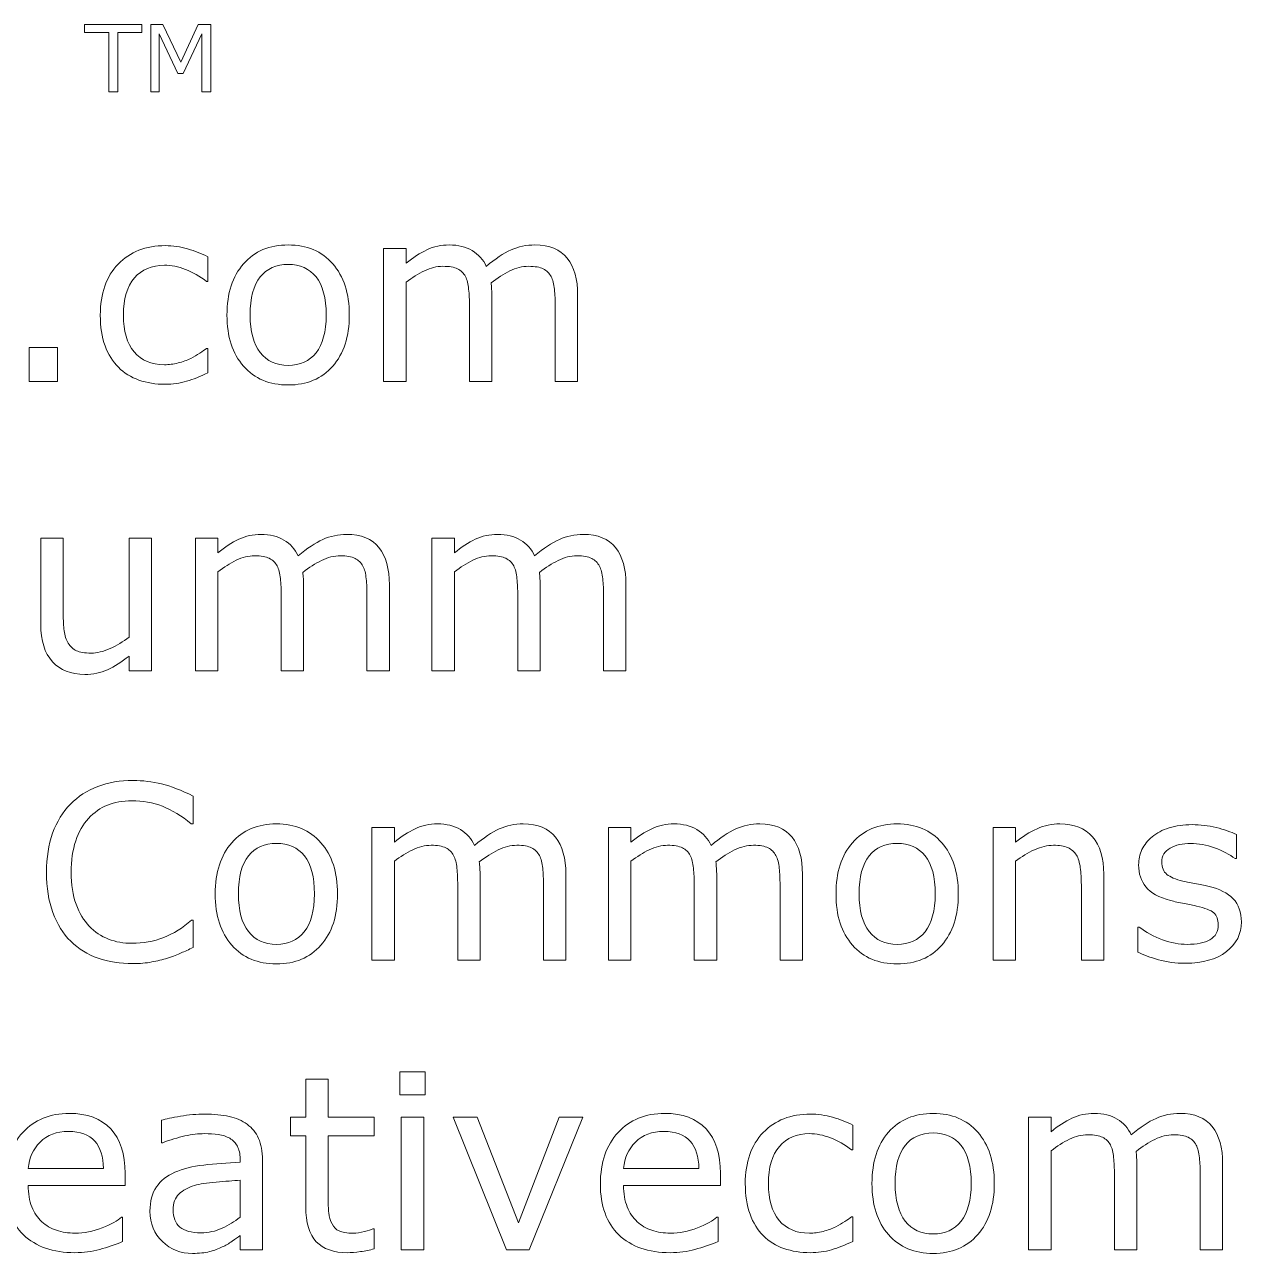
# Model space of a CAD drawing. Header units: inches. Extents: x -28 to 251, y 84 to 250.
# Drawn here: x 4.77 to 41.84, y 208.99 to 246.43 of the extents above; entities that cross this region are included whole.
import ezdxf

# ---------------------------------------------------------------- set-up
doc = ezdxf.new("R2010")
doc.units = ezdxf.units.IN
doc.header["$MEASUREMENT"] = 0
doc.layers.add('LAYER_1_0', color=7, linetype='Continuous')

# ---------------------------------------------------------------- blocks, each defined once
blk = doc.blocks.new('block 80')
at = {"layer": 'LAYER_1_0', "color": 7, "lineweight": 5}
for points in [[(8.343, 246.184), (7.61, 246.184), (7.61, 244.376), (7.334, 244.376), (7.334, 246.184), (6.601, 246.184), (6.601, 246.427), (8.343, 246.427), (8.343, 246.184)], [(10.446, 244.376), (10.17, 244.376), (10.17, 246.142), (9.599, 244.938), (9.436, 244.938), (8.869, 246.142), (8.869, 244.376), (8.616, 244.376), (8.616, 246.427), (8.987, 246.427), (9.534, 245.283), (10.064, 246.427), (10.446, 246.427), (10.446, 244.376)], [(5.772, 235.557), (4.912, 235.557), (4.912, 236.593), (5.772, 236.593), (5.772, 235.557)], [(16.972, 213.817), (16.201, 213.817), (16.201, 214.522), (16.972, 214.522), (16.972, 213.817)], [(16.928, 209.098), (16.245, 209.098), (16.245, 213.144), (16.928, 213.144), (16.928, 209.098)], [(21.772, 213.144), (20.136, 209.098), (19.451, 209.098), (17.825, 213.144), (18.562, 213.144), (19.817, 209.924), (21.059, 213.144), (21.772, 213.144)]]:
    blk.add_lwpolyline(points, dxfattribs=at)
for points, knots in [([(10.351, 235.812), (10.125, 235.703), (9.91, 235.619), (9.707, 235.559), (9.503, 235.498), (9.286, 235.468), (9.058, 235.468), (8.766, 235.468), (8.499, 235.512), (8.255, 235.597), (8.012, 235.682), (7.803, 235.812), (7.631, 235.986), (7.454, 236.159), (7.318, 236.378), (7.222, 236.643), (7.125, 236.908), (7.077, 237.218), (7.077, 237.572), (7.077, 238.232), (7.258, 238.751), (7.621, 239.127), (7.984, 239.503), (8.463, 239.691), (9.058, 239.691), (9.289, 239.691), (9.516, 239.658), (9.739, 239.593), (9.962, 239.528), (10.166, 239.449), (10.351, 239.355), (10.351, 239.355), (10.351, 238.599), (10.351, 238.599), (10.351, 238.599), (10.316, 238.599), (10.316, 238.599), (10.108, 238.759), (9.895, 238.881), (9.674, 238.967), (9.454, 239.052), (9.239, 239.095), (9.029, 239.095), (8.644, 239.095), (8.34, 238.966), (8.117, 238.709), (7.894, 238.45), (7.783, 238.072), (7.783, 237.572), (7.783, 237.087), (7.892, 236.715), (8.11, 236.454), (8.328, 236.194), (8.634, 236.064), (9.029, 236.064), (9.166, 236.064), (9.306, 236.081), (9.448, 236.117), (9.59, 236.153), (9.718, 236.199), (9.831, 236.256), (9.93, 236.307), (10.023, 236.359), (10.11, 236.416), (10.196, 236.471), (10.265, 236.52), (10.316, 236.56), (10.316, 236.56), (10.351, 236.56), (10.351, 236.56), (10.351, 236.56), (10.351, 235.812), (10.351, 235.812)], [0, 0, 0, 0, 1, 1, 1, 2, 2, 2, 3, 3, 3, 4, 4, 4, 5, 5, 5, 6, 6, 6, 7, 7, 7, 8, 8, 8, 9, 9, 9, 10, 10, 10, 11, 11, 11, 12, 12, 12, 13, 13, 13, 14, 14, 14, 15, 15, 15, 16, 16, 16, 17, 17, 17, 18, 18, 18, 19, 19, 19, 20, 20, 20, 21, 21, 21, 22, 22, 22, 23, 23, 23, 24, 24, 24, 24]), ([(14.663, 237.578), (14.663, 236.919), (14.495, 236.399), (14.157, 236.018), (13.82, 235.637), (13.368, 235.446), (12.802, 235.446), (12.231, 235.446), (11.777, 235.637), (11.442, 236.018), (11.105, 236.399), (10.937, 236.919), (10.937, 237.578), (10.937, 238.237), (11.105, 238.757), (11.442, 239.139), (11.777, 239.522), (12.231, 239.713), (12.802, 239.713), (13.368, 239.713), (13.82, 239.522), (14.157, 239.139), (14.495, 238.757), (14.663, 238.237), (14.663, 237.578)], [0, 0, 0, 0, 1, 1, 1, 2, 2, 2, 3, 3, 3, 4, 4, 4, 5, 5, 5, 6, 6, 6, 7, 7, 7, 8, 8, 8, 8]), ([(21.618, 235.557), (21.618, 235.557), (20.935, 235.557), (20.935, 235.557), (20.935, 235.557), (20.935, 237.858), (20.935, 237.858), (20.935, 238.031), (20.927, 238.199), (20.911, 238.361), (20.896, 238.522), (20.862, 238.651), (20.811, 238.748), (20.756, 238.851), (20.676, 238.93), (20.572, 238.983), (20.469, 239.036), (20.319, 239.062), (20.124, 239.062), (19.933, 239.062), (19.742, 239.015), (19.552, 238.919), (19.361, 238.824), (19.17, 238.703), (18.98, 238.556), (18.987, 238.501), (18.993, 238.436), (18.998, 238.362), (19.003, 238.289), (19.006, 238.216), (19.006, 238.144), (19.006, 238.144), (19.006, 235.557), (19.006, 235.557), (19.006, 235.557), (18.322, 235.557), (18.322, 235.557), (18.322, 235.557), (18.322, 237.858), (18.322, 237.858), (18.322, 238.036), (18.314, 238.206), (18.298, 238.366), (18.283, 238.526), (18.25, 238.655), (18.199, 238.751), (18.143, 238.855), (18.064, 238.933), (17.96, 238.985), (17.856, 239.037), (17.706, 239.062), (17.511, 239.062), (17.325, 239.062), (17.139, 239.017), (16.952, 238.925), (16.765, 238.833), (16.578, 238.716), (16.393, 238.574), (16.393, 238.574), (16.393, 235.557), (16.393, 235.557), (16.393, 235.557), (15.709, 235.557), (15.709, 235.557), (15.709, 235.557), (15.709, 239.603), (15.709, 239.603), (15.709, 239.603), (16.393, 239.603), (16.393, 239.603), (16.393, 239.603), (16.393, 239.154), (16.393, 239.154), (16.605, 239.329), (16.817, 239.466), (17.029, 239.565), (17.24, 239.664), (17.465, 239.713), (17.704, 239.713), (17.98, 239.713), (18.213, 239.655), (18.405, 239.54), (18.598, 239.424), (18.741, 239.264), (18.835, 239.059), (19.11, 239.29), (19.362, 239.457), (19.588, 239.56), (19.816, 239.662), (20.058, 239.713), (20.317, 239.713), (20.761, 239.713), (21.089, 239.578), (21.301, 239.309), (21.512, 239.04), (21.618, 238.664), (21.618, 238.181), (21.618, 238.181), (21.618, 235.557), (21.618, 235.557)], [0, 0, 0, 0, 1, 1, 1, 2, 2, 2, 3, 3, 3, 4, 4, 4, 5, 5, 5, 6, 6, 6, 7, 7, 7, 8, 8, 8, 9, 9, 9, 10, 10, 10, 11, 11, 11, 12, 12, 12, 13, 13, 13, 14, 14, 14, 15, 15, 15, 16, 16, 16, 17, 17, 17, 18, 18, 18, 19, 19, 19, 20, 20, 20, 21, 21, 21, 22, 22, 22, 23, 23, 23, 24, 24, 24, 25, 25, 25, 26, 26, 26, 27, 27, 27, 28, 28, 28, 29, 29, 29, 30, 30, 30, 31, 31, 31, 32, 32, 32, 33, 33, 33, 33]), ([(13.958, 237.578), (13.958, 238.098), (13.856, 238.485), (13.652, 238.738), (13.448, 238.991), (13.164, 239.118), (12.802, 239.118), (12.434, 239.118), (12.15, 238.991), (11.947, 238.738), (11.744, 238.485), (11.643, 238.098), (11.643, 237.578), (11.643, 237.074), (11.745, 236.692), (11.949, 236.432), (12.153, 236.172), (12.437, 236.042), (12.802, 236.042), (13.162, 236.042), (13.444, 236.171), (13.65, 236.429), (13.855, 236.686), (13.958, 237.069), (13.958, 237.578)], [0, 0, 0, 0, 1, 1, 1, 2, 2, 2, 3, 3, 3, 4, 4, 4, 5, 5, 5, 6, 6, 6, 7, 7, 7, 8, 8, 8, 8]), ([(8.639, 226.737), (8.639, 226.737), (7.955, 226.737), (7.955, 226.737), (7.955, 226.737), (7.955, 227.188), (7.955, 227.188), (7.727, 227.007), (7.508, 226.869), (7.299, 226.772), (7.09, 226.676), (6.859, 226.627), (6.607, 226.627), (6.184, 226.627), (5.854, 226.757), (5.619, 227.016), (5.383, 227.276), (5.265, 227.656), (5.265, 228.159), (5.265, 228.159), (5.265, 230.783), (5.265, 230.783), (5.265, 230.783), (5.949, 230.783), (5.949, 230.783), (5.949, 230.783), (5.949, 228.482), (5.949, 228.482), (5.949, 228.277), (5.958, 228.102), (5.978, 227.956), (5.997, 227.81), (6.038, 227.685), (6.1, 227.581), (6.164, 227.475), (6.248, 227.398), (6.352, 227.35), (6.454, 227.301), (6.605, 227.277), (6.801, 227.277), (6.976, 227.277), (7.167, 227.323), (7.374, 227.415), (7.582, 227.507), (7.775, 227.624), (7.955, 227.766), (7.955, 227.766), (7.955, 230.783), (7.955, 230.783), (7.955, 230.783), (8.639, 230.783), (8.639, 230.783), (8.639, 230.783), (8.639, 226.737), (8.639, 226.737)], [0, 0, 0, 0, 1, 1, 1, 2, 2, 2, 3, 3, 3, 4, 4, 4, 5, 5, 5, 6, 6, 6, 7, 7, 7, 8, 8, 8, 9, 9, 9, 10, 10, 10, 11, 11, 11, 12, 12, 12, 13, 13, 13, 14, 14, 14, 15, 15, 15, 16, 16, 16, 17, 17, 17, 18, 18, 18, 18]), ([(15.884, 226.737), (15.884, 226.737), (15.201, 226.737), (15.201, 226.737), (15.201, 226.737), (15.201, 229.038), (15.201, 229.038), (15.201, 229.212), (15.193, 229.379), (15.177, 229.541), (15.162, 229.702), (15.128, 229.832), (15.078, 229.928), (15.022, 230.032), (14.942, 230.11), (14.839, 230.163), (14.735, 230.216), (14.586, 230.243), (14.391, 230.243), (14.2, 230.243), (14.009, 230.195), (13.819, 230.1), (13.628, 230.005), (13.437, 229.884), (13.247, 229.737), (13.254, 229.681), (13.26, 229.616), (13.265, 229.543), (13.269, 229.469), (13.272, 229.397), (13.272, 229.324), (13.272, 229.324), (13.272, 226.737), (13.272, 226.737), (13.272, 226.737), (12.588, 226.737), (12.588, 226.737), (12.588, 226.737), (12.588, 229.038), (12.588, 229.038), (12.588, 229.217), (12.58, 229.386), (12.565, 229.547), (12.549, 229.707), (12.516, 229.835), (12.465, 229.932), (12.41, 230.036), (12.33, 230.113), (12.226, 230.165), (12.122, 230.217), (11.973, 230.243), (11.778, 230.243), (11.592, 230.243), (11.405, 230.197), (11.218, 230.106), (11.031, 230.014), (10.845, 229.897), (10.659, 229.755), (10.659, 229.755), (10.659, 226.737), (10.659, 226.737), (10.659, 226.737), (9.975, 226.737), (9.975, 226.737), (9.975, 226.737), (9.975, 230.783), (9.975, 230.783), (9.975, 230.783), (10.659, 230.783), (10.659, 230.783), (10.659, 230.783), (10.659, 230.334), (10.659, 230.334), (10.872, 230.51), (11.083, 230.647), (11.295, 230.746), (11.506, 230.844), (11.732, 230.893), (11.971, 230.893), (12.246, 230.893), (12.48, 230.836), (12.672, 230.72), (12.864, 230.604), (13.007, 230.445), (13.101, 230.24), (13.377, 230.471), (13.628, 230.637), (13.855, 230.74), (14.082, 230.842), (14.325, 230.893), (14.583, 230.893), (15.028, 230.893), (15.356, 230.759), (15.567, 230.49), (15.779, 230.221), (15.884, 229.845), (15.884, 229.362), (15.884, 229.362), (15.884, 226.737), (15.884, 226.737)], [0, 0, 0, 0, 1, 1, 1, 2, 2, 2, 3, 3, 3, 4, 4, 4, 5, 5, 5, 6, 6, 6, 7, 7, 7, 8, 8, 8, 9, 9, 9, 10, 10, 10, 11, 11, 11, 12, 12, 12, 13, 13, 13, 14, 14, 14, 15, 15, 15, 16, 16, 16, 17, 17, 17, 18, 18, 18, 19, 19, 19, 20, 20, 20, 21, 21, 21, 22, 22, 22, 23, 23, 23, 24, 24, 24, 25, 25, 25, 26, 26, 26, 27, 27, 27, 28, 28, 28, 29, 29, 29, 30, 30, 30, 31, 31, 31, 32, 32, 32, 33, 33, 33, 33]), ([(23.09, 226.737), (23.09, 226.737), (22.407, 226.737), (22.407, 226.737), (22.407, 226.737), (22.407, 229.038), (22.407, 229.038), (22.407, 229.212), (22.399, 229.379), (22.383, 229.541), (22.367, 229.702), (22.334, 229.832), (22.284, 229.928), (22.228, 230.032), (22.148, 230.11), (22.045, 230.163), (21.941, 230.216), (21.791, 230.243), (21.596, 230.243), (21.405, 230.243), (21.215, 230.195), (21.024, 230.1), (20.834, 230.005), (20.643, 229.884), (20.452, 229.737), (20.459, 229.681), (20.466, 229.616), (20.47, 229.543), (20.475, 229.469), (20.477, 229.397), (20.477, 229.324), (20.477, 229.324), (20.477, 226.737), (20.477, 226.737), (20.477, 226.737), (19.794, 226.737), (19.794, 226.737), (19.794, 226.737), (19.794, 229.038), (19.794, 229.038), (19.794, 229.217), (19.786, 229.386), (19.77, 229.547), (19.755, 229.707), (19.721, 229.835), (19.671, 229.932), (19.615, 230.036), (19.535, 230.113), (19.432, 230.165), (19.328, 230.217), (19.179, 230.243), (18.984, 230.243), (18.797, 230.243), (18.611, 230.197), (18.424, 230.106), (18.237, 230.014), (18.051, 229.897), (17.865, 229.755), (17.865, 229.755), (17.865, 226.737), (17.865, 226.737), (17.865, 226.737), (17.181, 226.737), (17.181, 226.737), (17.181, 226.737), (17.181, 230.783), (17.181, 230.783), (17.181, 230.783), (17.865, 230.783), (17.865, 230.783), (17.865, 230.783), (17.865, 230.334), (17.865, 230.334), (18.077, 230.51), (18.289, 230.647), (18.501, 230.746), (18.712, 230.844), (18.937, 230.893), (19.176, 230.893), (19.452, 230.893), (19.686, 230.836), (19.878, 230.72), (20.07, 230.604), (20.213, 230.445), (20.307, 230.24), (20.583, 230.471), (20.834, 230.637), (21.061, 230.74), (21.288, 230.842), (21.531, 230.893), (21.789, 230.893), (22.234, 230.893), (22.562, 230.759), (22.773, 230.49), (22.985, 230.221), (23.09, 229.845), (23.09, 229.362), (23.09, 229.362), (23.09, 226.737), (23.09, 226.737)], [0, 0, 0, 0, 1, 1, 1, 2, 2, 2, 3, 3, 3, 4, 4, 4, 5, 5, 5, 6, 6, 6, 7, 7, 7, 8, 8, 8, 9, 9, 9, 10, 10, 10, 11, 11, 11, 12, 12, 12, 13, 13, 13, 14, 14, 14, 15, 15, 15, 16, 16, 16, 17, 17, 17, 18, 18, 18, 19, 19, 19, 20, 20, 20, 21, 21, 21, 22, 22, 22, 23, 23, 23, 24, 24, 24, 25, 25, 25, 26, 26, 26, 27, 27, 27, 28, 28, 28, 29, 29, 29, 30, 30, 30, 31, 31, 31, 32, 32, 32, 33, 33, 33, 33]), ([(9.904, 218.306), (9.771, 218.248), (9.651, 218.193), (9.545, 218.143), (9.437, 218.093), (9.297, 218.04), (9.123, 217.984), (8.976, 217.939), (8.816, 217.9), (8.644, 217.867), (8.472, 217.835), (8.282, 217.818), (8.075, 217.818), (7.684, 217.818), (7.329, 217.874), (7.01, 217.983), (6.691, 218.093), (6.413, 218.264), (6.177, 218.498), (5.945, 218.727), (5.765, 219.018), (5.634, 219.371), (5.504, 219.724), (5.439, 220.135), (5.439, 220.603), (5.439, 221.046), (5.501, 221.442), (5.627, 221.792), (5.752, 222.141), (5.933, 222.436), (6.17, 222.677), (6.399, 222.911), (6.675, 223.089), (6.999, 223.213), (7.323, 223.335), (7.683, 223.397), (8.078, 223.397), (8.368, 223.397), (8.656, 223.362), (8.945, 223.292), (9.233, 223.222), (9.552, 223.099), (9.904, 222.923), (9.904, 222.923), (9.904, 222.074), (9.904, 222.074), (9.904, 222.074), (9.85, 222.074), (9.85, 222.074), (9.554, 222.32), (9.26, 222.499), (8.969, 222.611), (8.678, 222.724), (8.366, 222.779), (8.034, 222.779), (7.761, 222.779), (7.517, 222.736), (7.299, 222.648), (7.081, 222.56), (6.887, 222.423), (6.716, 222.238), (6.55, 222.057), (6.421, 221.829), (6.328, 221.554), (6.235, 221.278), (6.189, 220.96), (6.189, 220.599), (6.189, 220.221), (6.24, 219.896), (6.342, 219.624), (6.445, 219.352), (6.576, 219.13), (6.738, 218.959), (6.906, 218.782), (7.103, 218.649), (7.328, 218.564), (7.553, 218.478), (7.79, 218.436), (8.041, 218.436), (8.385, 218.436), (8.707, 218.495), (9.009, 218.612), (9.31, 218.73), (9.591, 218.906), (9.853, 219.141), (9.853, 219.141), (9.904, 219.141), (9.904, 219.141), (9.904, 219.141), (9.904, 218.306), (9.904, 218.306)], [0, 0, 0, 0, 1, 1, 1, 2, 2, 2, 3, 3, 3, 4, 4, 4, 5, 5, 5, 6, 6, 6, 7, 7, 7, 8, 8, 8, 9, 9, 9, 10, 10, 10, 11, 11, 11, 12, 12, 12, 13, 13, 13, 14, 14, 14, 15, 15, 15, 16, 16, 16, 17, 17, 17, 18, 18, 18, 19, 19, 19, 20, 20, 20, 21, 21, 21, 22, 22, 22, 23, 23, 23, 24, 24, 24, 25, 25, 25, 26, 26, 26, 27, 27, 27, 28, 28, 28, 29, 29, 29, 30, 30, 30, 30]), ([(14.305, 219.939), (14.305, 219.28), (14.136, 218.76), (13.799, 218.379), (13.462, 217.998), (13.01, 217.807), (12.444, 217.807), (11.873, 217.807), (11.419, 217.998), (11.083, 218.379), (10.747, 218.76), (10.579, 219.28), (10.579, 219.939), (10.579, 220.598), (10.747, 221.118), (11.083, 221.501), (11.419, 221.883), (11.873, 222.074), (12.444, 222.074), (13.01, 222.074), (13.462, 221.883), (13.799, 221.501), (14.136, 221.118), (14.305, 220.598), (14.305, 219.939)], [0, 0, 0, 0, 1, 1, 1, 2, 2, 2, 3, 3, 3, 4, 4, 4, 5, 5, 5, 6, 6, 6, 7, 7, 7, 8, 8, 8, 8]), ([(21.26, 217.918), (21.26, 217.918), (20.577, 217.918), (20.577, 217.918), (20.577, 217.918), (20.577, 220.219), (20.577, 220.219), (20.577, 220.393), (20.568, 220.56), (20.553, 220.722), (20.537, 220.883), (20.504, 221.013), (20.453, 221.109), (20.398, 221.213), (20.318, 221.291), (20.214, 221.344), (20.111, 221.397), (19.961, 221.423), (19.766, 221.423), (19.575, 221.423), (19.385, 221.376), (19.194, 221.281), (19.003, 221.186), (18.813, 221.064), (18.622, 220.917), (18.629, 220.862), (18.635, 220.797), (18.64, 220.723), (18.645, 220.65), (18.647, 220.577), (18.647, 220.505), (18.647, 220.505), (18.647, 217.918), (18.647, 217.918), (18.647, 217.918), (17.964, 217.918), (17.964, 217.918), (17.964, 217.918), (17.964, 220.219), (17.964, 220.219), (17.964, 220.397), (17.955, 220.567), (17.94, 220.727), (17.924, 220.887), (17.891, 221.016), (17.84, 221.113), (17.785, 221.216), (17.705, 221.294), (17.601, 221.345), (17.498, 221.398), (17.348, 221.423), (17.153, 221.423), (16.967, 221.423), (16.781, 221.378), (16.593, 221.286), (16.407, 221.195), (16.22, 221.077), (16.035, 220.936), (16.035, 220.936), (16.035, 217.918), (16.035, 217.918), (16.035, 217.918), (15.351, 217.918), (15.351, 217.918), (15.351, 217.918), (15.351, 221.964), (15.351, 221.964), (15.351, 221.964), (16.035, 221.964), (16.035, 221.964), (16.035, 221.964), (16.035, 221.515), (16.035, 221.515), (16.247, 221.69), (16.459, 221.827), (16.67, 221.926), (16.882, 222.025), (17.107, 222.074), (17.346, 222.074), (17.621, 222.074), (17.856, 222.016), (18.047, 221.901), (18.239, 221.785), (18.383, 221.625), (18.477, 221.421), (18.752, 221.651), (19.003, 221.818), (19.23, 221.921), (19.458, 222.023), (19.7, 222.074), (19.959, 222.074), (20.404, 222.074), (20.732, 221.939), (20.943, 221.67), (21.154, 221.401), (21.26, 221.025), (21.26, 220.543), (21.26, 220.543), (21.26, 217.918), (21.26, 217.918)], [0, 0, 0, 0, 1, 1, 1, 2, 2, 2, 3, 3, 3, 4, 4, 4, 5, 5, 5, 6, 6, 6, 7, 7, 7, 8, 8, 8, 9, 9, 9, 10, 10, 10, 11, 11, 11, 12, 12, 12, 13, 13, 13, 14, 14, 14, 15, 15, 15, 16, 16, 16, 17, 17, 17, 18, 18, 18, 19, 19, 19, 20, 20, 20, 21, 21, 21, 22, 22, 22, 23, 23, 23, 24, 24, 24, 25, 25, 25, 26, 26, 26, 27, 27, 27, 28, 28, 28, 29, 29, 29, 30, 30, 30, 31, 31, 31, 32, 32, 32, 33, 33, 33, 33]), ([(28.466, 217.918), (28.466, 217.918), (27.782, 217.918), (27.782, 217.918), (27.782, 217.918), (27.782, 220.219), (27.782, 220.219), (27.782, 220.393), (27.774, 220.56), (27.759, 220.722), (27.743, 220.883), (27.71, 221.013), (27.659, 221.109), (27.604, 221.213), (27.524, 221.291), (27.42, 221.344), (27.317, 221.397), (27.167, 221.423), (26.971, 221.423), (26.78, 221.423), (26.59, 221.376), (26.399, 221.281), (26.209, 221.186), (26.018, 221.064), (25.828, 220.917), (25.835, 220.862), (25.841, 220.797), (25.845, 220.723), (25.85, 220.65), (25.853, 220.577), (25.853, 220.505), (25.853, 220.505), (25.853, 217.918), (25.853, 217.918), (25.853, 217.918), (25.17, 217.918), (25.17, 217.918), (25.17, 217.918), (25.17, 220.219), (25.17, 220.219), (25.17, 220.397), (25.161, 220.567), (25.146, 220.727), (25.13, 220.887), (25.097, 221.016), (25.046, 221.113), (24.991, 221.216), (24.911, 221.294), (24.807, 221.345), (24.704, 221.398), (24.554, 221.423), (24.359, 221.423), (24.173, 221.423), (23.986, 221.378), (23.799, 221.286), (23.612, 221.195), (23.426, 221.077), (23.24, 220.936), (23.24, 220.936), (23.24, 217.918), (23.24, 217.918), (23.24, 217.918), (22.557, 217.918), (22.557, 217.918), (22.557, 217.918), (22.557, 221.964), (22.557, 221.964), (22.557, 221.964), (23.24, 221.964), (23.24, 221.964), (23.24, 221.964), (23.24, 221.515), (23.24, 221.515), (23.452, 221.69), (23.665, 221.827), (23.876, 221.926), (24.088, 222.025), (24.313, 222.074), (24.552, 222.074), (24.827, 222.074), (25.061, 222.016), (25.253, 221.901), (25.445, 221.785), (25.588, 221.625), (25.683, 221.421), (25.958, 221.651), (26.209, 221.818), (26.436, 221.921), (26.663, 222.023), (26.906, 222.074), (27.165, 222.074), (27.609, 222.074), (27.937, 221.939), (28.149, 221.67), (28.36, 221.401), (28.466, 221.025), (28.466, 220.543), (28.466, 220.543), (28.466, 217.918), (28.466, 217.918)], [0, 0, 0, 0, 1, 1, 1, 2, 2, 2, 3, 3, 3, 4, 4, 4, 5, 5, 5, 6, 6, 6, 7, 7, 7, 8, 8, 8, 9, 9, 9, 10, 10, 10, 11, 11, 11, 12, 12, 12, 13, 13, 13, 14, 14, 14, 15, 15, 15, 16, 16, 16, 17, 17, 17, 18, 18, 18, 19, 19, 19, 20, 20, 20, 21, 21, 21, 22, 22, 22, 23, 23, 23, 24, 24, 24, 25, 25, 25, 26, 26, 26, 27, 27, 27, 28, 28, 28, 29, 29, 29, 30, 30, 30, 31, 31, 31, 32, 32, 32, 33, 33, 33, 33]), ([(33.213, 219.939), (33.213, 219.28), (33.044, 218.76), (32.707, 218.379), (32.37, 217.998), (31.918, 217.807), (31.351, 217.807), (30.781, 217.807), (30.327, 217.998), (29.991, 218.379), (29.655, 218.76), (29.487, 219.28), (29.487, 219.939), (29.487, 220.598), (29.655, 221.118), (29.991, 221.501), (30.327, 221.883), (30.781, 222.074), (31.351, 222.074), (31.918, 222.074), (32.37, 221.883), (32.707, 221.501), (33.044, 221.118), (33.213, 220.598), (33.213, 219.939)], [0, 0, 0, 0, 1, 1, 1, 2, 2, 2, 3, 3, 3, 4, 4, 4, 5, 5, 5, 6, 6, 6, 7, 7, 7, 8, 8, 8, 8]), ([(37.644, 217.918), (37.644, 217.918), (36.96, 217.918), (36.96, 217.918), (36.96, 217.918), (36.96, 220.219), (36.96, 220.219), (36.96, 220.404), (36.949, 220.579), (36.928, 220.742), (36.906, 220.905), (36.866, 221.032), (36.808, 221.124), (36.748, 221.225), (36.662, 221.3), (36.55, 221.35), (36.437, 221.399), (36.291, 221.423), (36.111, 221.423), (35.926, 221.423), (35.734, 221.378), (35.532, 221.286), (35.33, 221.195), (35.138, 221.077), (34.954, 220.936), (34.954, 220.936), (34.954, 217.918), (34.954, 217.918), (34.954, 217.918), (34.27, 217.918), (34.27, 217.918), (34.27, 217.918), (34.27, 221.964), (34.27, 221.964), (34.27, 221.964), (34.954, 221.964), (34.954, 221.964), (34.954, 221.964), (34.954, 221.513), (34.954, 221.513), (35.165, 221.689), (35.384, 221.826), (35.61, 221.926), (35.836, 222.024), (36.068, 222.074), (36.305, 222.074), (36.741, 222.074), (37.072, 221.942), (37.3, 221.68), (37.529, 221.416), (37.644, 221.037), (37.644, 220.543), (37.644, 220.543), (37.644, 217.918), (37.644, 217.918)], [0, 0, 0, 0, 1, 1, 1, 2, 2, 2, 3, 3, 3, 4, 4, 4, 5, 5, 5, 6, 6, 6, 7, 7, 7, 8, 8, 8, 9, 9, 9, 10, 10, 10, 11, 11, 11, 12, 12, 12, 13, 13, 13, 14, 14, 14, 15, 15, 15, 16, 16, 16, 17, 17, 17, 18, 18, 18, 18]), ([(41.836, 219.088), (41.836, 218.72), (41.683, 218.419), (41.378, 218.183), (41.073, 217.947), (40.658, 217.829), (40.131, 217.829), (39.832, 217.829), (39.558, 217.865), (39.309, 217.936), (39.059, 218.007), (38.851, 218.085), (38.683, 218.169), (38.683, 218.169), (38.683, 218.932), (38.683, 218.932), (38.683, 218.932), (38.718, 218.932), (38.718, 218.932), (38.931, 218.77), (39.168, 218.642), (39.429, 218.546), (39.691, 218.451), (39.941, 218.403), (40.181, 218.403), (40.478, 218.403), (40.71, 218.451), (40.878, 218.547), (41.046, 218.643), (41.13, 218.795), (41.13, 219.001), (41.13, 219.16), (41.084, 219.28), (40.994, 219.362), (40.903, 219.444), (40.728, 219.513), (40.47, 219.571), (40.374, 219.593), (40.249, 219.618), (40.094, 219.647), (39.94, 219.676), (39.8, 219.707), (39.673, 219.741), (39.321, 219.834), (39.072, 219.972), (38.925, 220.153), (38.778, 220.335), (38.705, 220.558), (38.705, 220.823), (38.705, 220.988), (38.738, 221.144), (38.807, 221.291), (38.875, 221.438), (38.98, 221.569), (39.12, 221.684), (39.254, 221.797), (39.426, 221.886), (39.635, 221.953), (39.843, 222.019), (40.076, 222.052), (40.333, 222.052), (40.575, 222.052), (40.818, 222.022), (41.065, 221.963), (41.312, 221.904), (41.517, 221.831), (41.681, 221.746), (41.681, 221.746), (41.681, 221.015), (41.681, 221.015), (41.681, 221.015), (41.645, 221.015), (41.645, 221.015), (41.472, 221.146), (41.263, 221.255), (41.016, 221.345), (40.77, 221.434), (40.527, 221.478), (40.29, 221.478), (40.043, 221.478), (39.835, 221.431), (39.665, 221.337), (39.495, 221.241), (39.41, 221.1), (39.41, 220.913), (39.41, 220.747), (39.461, 220.621), (39.565, 220.537), (39.664, 220.453), (39.827, 220.385), (40.052, 220.332), (40.176, 220.303), (40.316, 220.274), (40.47, 220.245), (40.624, 220.216), (40.753, 220.19), (40.856, 220.166), (41.169, 220.094), (41.41, 219.97), (41.581, 219.795), (41.75, 219.617), (41.836, 219.381), (41.836, 219.088)], [0, 0, 0, 0, 1, 1, 1, 2, 2, 2, 3, 3, 3, 4, 4, 4, 5, 5, 5, 6, 6, 6, 7, 7, 7, 8, 8, 8, 9, 9, 9, 10, 10, 10, 11, 11, 11, 12, 12, 12, 13, 13, 13, 14, 14, 14, 15, 15, 15, 16, 16, 16, 17, 17, 17, 18, 18, 18, 19, 19, 19, 20, 20, 20, 21, 21, 21, 22, 22, 22, 23, 23, 23, 24, 24, 24, 25, 25, 25, 26, 26, 26, 27, 27, 27, 28, 28, 28, 29, 29, 29, 30, 30, 30, 31, 31, 31, 32, 32, 32, 33, 33, 33, 34, 34, 34, 34]), ([(13.6, 219.939), (13.6, 220.459), (13.498, 220.846), (13.294, 221.099), (13.09, 221.352), (12.806, 221.478), (12.444, 221.478), (12.077, 221.478), (11.792, 221.352), (11.589, 221.099), (11.386, 220.846), (11.284, 220.459), (11.284, 219.939), (11.284, 219.436), (11.386, 219.053), (11.59, 218.793), (11.794, 218.533), (12.079, 218.403), (12.444, 218.403), (12.804, 218.403), (13.086, 218.532), (13.292, 218.79), (13.497, 219.048), (13.6, 219.431), (13.6, 219.939)], [0, 0, 0, 0, 1, 1, 1, 2, 2, 2, 3, 3, 3, 4, 4, 4, 5, 5, 5, 6, 6, 6, 7, 7, 7, 8, 8, 8, 8]), ([(32.508, 219.939), (32.508, 220.459), (32.406, 220.846), (32.202, 221.099), (31.998, 221.352), (31.714, 221.478), (31.351, 221.478), (30.984, 221.478), (30.7, 221.352), (30.496, 221.099), (30.294, 220.846), (30.192, 220.459), (30.192, 219.939), (30.192, 219.436), (30.294, 219.053), (30.498, 218.793), (30.702, 218.533), (30.987, 218.403), (31.351, 218.403), (31.712, 218.403), (31.994, 218.532), (32.2, 218.79), (32.405, 219.048), (32.508, 219.431), (32.508, 219.939)], [0, 0, 0, 0, 1, 1, 1, 2, 2, 2, 3, 3, 3, 4, 4, 4, 5, 5, 5, 6, 6, 6, 7, 7, 7, 8, 8, 8, 8]), ([(15.42, 209.126), (15.292, 209.092), (15.153, 209.064), (15.002, 209.043), (14.851, 209.021), (14.717, 209.01), (14.599, 209.01), (14.187, 209.01), (13.873, 209.122), (13.658, 209.344), (13.444, 209.567), (13.336, 209.924), (13.336, 210.415), (13.336, 210.415), (13.336, 212.571), (13.336, 212.571), (13.336, 212.571), (12.873, 212.571), (12.873, 212.571), (12.873, 212.571), (12.873, 213.144), (12.873, 213.144), (12.873, 213.144), (13.336, 213.144), (13.336, 213.144), (13.336, 213.144), (13.336, 214.302), (13.336, 214.302), (13.336, 214.302), (14.02, 214.302), (14.02, 214.302), (14.02, 214.302), (14.02, 213.144), (14.02, 213.144), (14.02, 213.144), (15.42, 213.144), (15.42, 213.144), (15.42, 213.144), (15.42, 212.571), (15.42, 212.571), (15.42, 212.571), (14.02, 212.571), (14.02, 212.571), (14.02, 212.571), (14.02, 210.722), (14.02, 210.722), (14.02, 210.508), (14.025, 210.341), (14.034, 210.221), (14.044, 210.101), (14.078, 209.99), (14.136, 209.886), (14.188, 209.789), (14.261, 209.718), (14.353, 209.673), (14.446, 209.628), (14.588, 209.605), (14.778, 209.605), (14.888, 209.605), (15.004, 209.622), (15.124, 209.655), (15.244, 209.688), (15.331, 209.716), (15.384, 209.738), (15.384, 209.738), (15.42, 209.738), (15.42, 209.738), (15.42, 209.738), (15.42, 209.126), (15.42, 209.126)], [0, 0, 0, 0, 1, 1, 1, 2, 2, 2, 3, 3, 3, 4, 4, 4, 5, 5, 5, 6, 6, 6, 7, 7, 7, 8, 8, 8, 9, 9, 9, 10, 10, 10, 11, 11, 11, 12, 12, 12, 13, 13, 13, 14, 14, 14, 15, 15, 15, 16, 16, 16, 17, 17, 17, 18, 18, 18, 19, 19, 19, 20, 20, 20, 21, 21, 21, 22, 22, 22, 23, 23, 23, 23]), ([(7.837, 211.061), (7.837, 211.061), (4.882, 211.061), (4.882, 211.061), (4.882, 210.812), (4.919, 210.594), (4.993, 210.409), (5.067, 210.224), (5.169, 210.072), (5.298, 209.954), (5.423, 209.837), (5.571, 209.751), (5.742, 209.693), (5.914, 209.634), (6.102, 209.605), (6.308, 209.605), (6.58, 209.605), (6.855, 209.66), (7.132, 209.769), (7.409, 209.878), (7.606, 209.985), (7.723, 210.09), (7.723, 210.09), (7.759, 210.09), (7.759, 210.09), (7.759, 210.09), (7.759, 209.35), (7.759, 209.35), (7.531, 209.253), (7.297, 209.173), (7.059, 209.108), (6.82, 209.043), (6.569, 209.01), (6.307, 209.01), (5.638, 209.01), (5.115, 209.191), (4.739, 209.554), (4.364, 209.917), (4.176, 210.432), (4.176, 211.1), (4.176, 211.761), (4.356, 212.284), (4.716, 212.673), (5.076, 213.061), (5.549, 213.254), (6.136, 213.254), (6.68, 213.254), (7.099, 213.096), (7.394, 212.779), (7.689, 212.462), (7.837, 212.012), (7.837, 211.428), (7.837, 211.428), (7.837, 211.061), (7.837, 211.061)], [0, 0, 0, 0, 1, 1, 1, 2, 2, 2, 3, 3, 3, 4, 4, 4, 5, 5, 5, 6, 6, 6, 7, 7, 7, 8, 8, 8, 9, 9, 9, 10, 10, 10, 11, 11, 11, 12, 12, 12, 13, 13, 13, 14, 14, 14, 15, 15, 15, 16, 16, 16, 17, 17, 17, 18, 18, 18, 18]), ([(12.018, 209.098), (12.018, 209.098), (11.335, 209.098), (11.335, 209.098), (11.335, 209.098), (11.335, 209.53), (11.335, 209.53), (11.274, 209.489), (11.193, 209.432), (11.091, 209.359), (10.99, 209.285), (10.89, 209.226), (10.794, 209.184), (10.681, 209.128), (10.551, 209.082), (10.405, 209.044), (10.258, 209.007), (10.087, 208.988), (9.89, 208.988), (9.527, 208.988), (9.22, 209.109), (8.968, 209.35), (8.716, 209.59), (8.59, 209.897), (8.59, 210.271), (8.59, 210.577), (8.655, 210.824), (8.786, 211.013), (8.917, 211.202), (9.104, 211.351), (9.346, 211.459), (9.591, 211.568), (9.885, 211.641), (10.228, 211.679), (10.572, 211.718), (10.941, 211.747), (11.335, 211.766), (11.335, 211.766), (11.335, 211.871), (11.335, 211.871), (11.335, 212.027), (11.307, 212.155), (11.253, 212.256), (11.199, 212.358), (11.122, 212.438), (11.021, 212.496), (10.924, 212.552), (10.809, 212.589), (10.674, 212.608), (10.54, 212.627), (10.399, 212.637), (10.252, 212.637), (10.074, 212.637), (9.875, 212.614), (9.656, 212.567), (9.438, 212.519), (9.211, 212.451), (8.978, 212.361), (8.978, 212.361), (8.942, 212.361), (8.942, 212.361), (8.942, 212.361), (8.942, 213.049), (8.942, 213.049), (9.075, 213.085), (9.266, 213.125), (9.518, 213.168), (9.769, 213.211), (10.016, 213.232), (10.259, 213.232), (10.544, 213.232), (10.792, 213.209), (11.003, 213.162), (11.214, 213.115), (11.397, 213.035), (11.551, 212.922), (11.703, 212.811), (11.819, 212.667), (11.898, 212.492), (11.978, 212.316), (12.018, 212.097), (12.018, 211.838), (12.018, 211.838), (12.018, 209.098), (12.018, 209.098)], [0, 0, 0, 0, 1, 1, 1, 2, 2, 2, 3, 3, 3, 4, 4, 4, 5, 5, 5, 6, 6, 6, 7, 7, 7, 8, 8, 8, 9, 9, 9, 10, 10, 10, 11, 11, 11, 12, 12, 12, 13, 13, 13, 14, 14, 14, 15, 15, 15, 16, 16, 16, 17, 17, 17, 18, 18, 18, 19, 19, 19, 20, 20, 20, 21, 21, 21, 22, 22, 22, 23, 23, 23, 24, 24, 24, 25, 25, 25, 26, 26, 26, 27, 27, 27, 28, 28, 28, 28]), ([(25.97, 211.061), (25.97, 211.061), (23.016, 211.061), (23.016, 211.061), (23.016, 210.812), (23.053, 210.594), (23.127, 210.409), (23.201, 210.224), (23.303, 210.072), (23.433, 209.954), (23.557, 209.837), (23.705, 209.751), (23.876, 209.693), (24.047, 209.634), (24.236, 209.605), (24.442, 209.605), (24.715, 209.605), (24.99, 209.66), (25.266, 209.769), (25.543, 209.878), (25.739, 209.985), (25.857, 210.09), (25.857, 210.09), (25.893, 210.09), (25.893, 210.09), (25.893, 210.09), (25.893, 209.35), (25.893, 209.35), (25.664, 209.253), (25.431, 209.173), (25.192, 209.108), (24.954, 209.043), (24.703, 209.01), (24.441, 209.01), (23.772, 209.01), (23.249, 209.191), (22.874, 209.554), (22.498, 209.917), (22.31, 210.432), (22.31, 211.1), (22.31, 211.761), (22.49, 212.284), (22.85, 212.673), (23.209, 213.061), (23.683, 213.254), (24.27, 213.254), (24.814, 213.254), (25.233, 213.096), (25.528, 212.779), (25.823, 212.462), (25.97, 212.012), (25.97, 211.428), (25.97, 211.428), (25.97, 211.061), (25.97, 211.061)], [0, 0, 0, 0, 1, 1, 1, 2, 2, 2, 3, 3, 3, 4, 4, 4, 5, 5, 5, 6, 6, 6, 7, 7, 7, 8, 8, 8, 9, 9, 9, 10, 10, 10, 11, 11, 11, 12, 12, 12, 13, 13, 13, 14, 14, 14, 15, 15, 15, 16, 16, 16, 17, 17, 17, 18, 18, 18, 18]), ([(29.997, 209.354), (29.771, 209.245), (29.556, 209.161), (29.353, 209.1), (29.149, 209.04), (28.932, 209.01), (28.704, 209.01), (28.412, 209.01), (28.145, 209.053), (27.901, 209.139), (27.658, 209.224), (27.449, 209.354), (27.276, 209.527), (27.1, 209.7), (26.964, 209.92), (26.868, 210.185), (26.771, 210.45), (26.723, 210.76), (26.723, 211.114), (26.723, 211.774), (26.904, 212.292), (27.267, 212.669), (27.629, 213.044), (28.108, 213.232), (28.704, 213.232), (28.935, 213.232), (29.162, 213.2), (29.385, 213.135), (29.607, 213.07), (29.812, 212.99), (29.997, 212.897), (29.997, 212.897), (29.997, 212.141), (29.997, 212.141), (29.997, 212.141), (29.961, 212.141), (29.961, 212.141), (29.754, 212.301), (29.541, 212.423), (29.32, 212.509), (29.1, 212.594), (28.885, 212.637), (28.675, 212.637), (28.289, 212.637), (27.986, 212.508), (27.763, 212.25), (27.54, 211.992), (27.429, 211.613), (27.429, 211.114), (27.429, 210.629), (27.538, 210.256), (27.755, 209.996), (27.974, 209.736), (28.28, 209.605), (28.675, 209.605), (28.812, 209.605), (28.952, 209.623), (29.094, 209.659), (29.236, 209.695), (29.364, 209.741), (29.477, 209.798), (29.576, 209.849), (29.669, 209.901), (29.756, 209.957), (29.842, 210.013), (29.911, 210.061), (29.961, 210.101), (29.961, 210.101), (29.997, 210.101), (29.997, 210.101), (29.997, 210.101), (29.997, 209.354), (29.997, 209.354)], [0, 0, 0, 0, 1, 1, 1, 2, 2, 2, 3, 3, 3, 4, 4, 4, 5, 5, 5, 6, 6, 6, 7, 7, 7, 8, 8, 8, 9, 9, 9, 10, 10, 10, 11, 11, 11, 12, 12, 12, 13, 13, 13, 14, 14, 14, 15, 15, 15, 16, 16, 16, 17, 17, 17, 18, 18, 18, 19, 19, 19, 20, 20, 20, 21, 21, 21, 22, 22, 22, 23, 23, 23, 24, 24, 24, 24]), ([(34.309, 211.12), (34.309, 210.461), (34.141, 209.941), (33.803, 209.56), (33.466, 209.179), (33.014, 208.988), (32.448, 208.988), (31.876, 208.988), (31.423, 209.179), (31.087, 209.56), (30.751, 209.941), (30.583, 210.461), (30.583, 211.12), (30.583, 211.778), (30.751, 212.299), (31.087, 212.681), (31.423, 213.063), (31.876, 213.254), (32.448, 213.254), (33.014, 213.254), (33.466, 213.063), (33.803, 212.681), (34.141, 212.299), (34.309, 211.778), (34.309, 211.12)], [0, 0, 0, 0, 1, 1, 1, 2, 2, 2, 3, 3, 3, 4, 4, 4, 5, 5, 5, 6, 6, 6, 7, 7, 7, 8, 8, 8, 8]), ([(41.264, 209.098), (41.264, 209.098), (40.58, 209.098), (40.58, 209.098), (40.58, 209.098), (40.58, 211.399), (40.58, 211.399), (40.58, 211.573), (40.573, 211.741), (40.557, 211.902), (40.541, 212.064), (40.508, 212.193), (40.457, 212.29), (40.402, 212.393), (40.322, 212.472), (40.218, 212.525), (40.114, 212.578), (39.965, 212.604), (39.77, 212.604), (39.579, 212.604), (39.388, 212.556), (39.198, 212.461), (39.007, 212.366), (38.816, 212.245), (38.626, 212.097), (38.633, 212.042), (38.639, 211.978), (38.644, 211.904), (38.649, 211.83), (38.651, 211.758), (38.651, 211.685), (38.651, 211.685), (38.651, 209.098), (38.651, 209.098), (38.651, 209.098), (37.967, 209.098), (37.967, 209.098), (37.967, 209.098), (37.967, 211.399), (37.967, 211.399), (37.967, 211.578), (37.96, 211.747), (37.944, 211.908), (37.928, 212.068), (37.895, 212.197), (37.845, 212.293), (37.789, 212.397), (37.709, 212.474), (37.606, 212.526), (37.502, 212.578), (37.352, 212.604), (37.157, 212.604), (36.971, 212.604), (36.784, 212.558), (36.598, 212.467), (36.41, 212.375), (36.224, 212.258), (36.038, 212.116), (36.038, 212.116), (36.038, 209.098), (36.038, 209.098), (36.038, 209.098), (35.355, 209.098), (35.355, 209.098), (35.355, 209.098), (35.355, 213.144), (35.355, 213.144), (35.355, 213.144), (36.038, 213.144), (36.038, 213.144), (36.038, 213.144), (36.038, 212.696), (36.038, 212.696), (36.251, 212.871), (36.463, 213.008), (36.674, 213.107), (36.886, 213.205), (37.111, 213.254), (37.35, 213.254), (37.626, 213.254), (37.859, 213.196), (38.051, 213.081), (38.244, 212.966), (38.386, 212.806), (38.481, 212.601), (38.756, 212.832), (39.007, 212.999), (39.234, 213.101), (39.461, 213.203), (39.704, 213.254), (39.963, 213.254), (40.407, 213.254), (40.735, 213.12), (40.947, 212.851), (41.158, 212.582), (41.264, 212.206), (41.264, 211.723), (41.264, 211.723), (41.264, 209.098), (41.264, 209.098)], [0, 0, 0, 0, 1, 1, 1, 2, 2, 2, 3, 3, 3, 4, 4, 4, 5, 5, 5, 6, 6, 6, 7, 7, 7, 8, 8, 8, 9, 9, 9, 10, 10, 10, 11, 11, 11, 12, 12, 12, 13, 13, 13, 14, 14, 14, 15, 15, 15, 16, 16, 16, 17, 17, 17, 18, 18, 18, 19, 19, 19, 20, 20, 20, 21, 21, 21, 22, 22, 22, 23, 23, 23, 24, 24, 24, 25, 25, 25, 26, 26, 26, 27, 27, 27, 28, 28, 28, 29, 29, 29, 30, 30, 30, 31, 31, 31, 32, 32, 32, 33, 33, 33, 33]), ([(7.175, 211.579), (7.172, 211.937), (7.083, 212.214), (6.908, 212.41), (6.732, 212.605), (6.465, 212.703), (6.107, 212.703), (5.747, 212.703), (5.459, 212.596), (5.245, 212.381), (5.032, 212.165), (4.91, 211.898), (4.882, 211.579), (4.882, 211.579), (7.175, 211.579), (7.175, 211.579)], [0, 0, 0, 0, 1, 1, 1, 2, 2, 2, 3, 3, 3, 4, 4, 4, 5, 5, 5, 5]), ([(25.309, 211.579), (25.306, 211.937), (25.217, 212.214), (25.041, 212.41), (24.866, 212.605), (24.599, 212.703), (24.241, 212.703), (23.88, 212.703), (23.593, 212.596), (23.379, 212.381), (23.165, 212.165), (23.044, 211.898), (23.016, 211.579), (23.016, 211.579), (25.309, 211.579), (25.309, 211.579)], [0, 0, 0, 0, 1, 1, 1, 2, 2, 2, 3, 3, 3, 4, 4, 4, 5, 5, 5, 5]), ([(33.604, 211.12), (33.604, 211.64), (33.501, 212.027), (33.297, 212.279), (33.093, 212.533), (32.81, 212.659), (32.448, 212.659), (32.08, 212.659), (31.795, 212.533), (31.593, 212.279), (31.39, 212.027), (31.289, 211.64), (31.289, 211.12), (31.289, 210.616), (31.391, 210.234), (31.595, 209.974), (31.799, 209.713), (32.083, 209.583), (32.448, 209.583), (32.808, 209.583), (33.09, 209.712), (33.296, 209.97), (33.501, 210.228), (33.604, 210.611), (33.604, 211.12)], [0, 0, 0, 0, 1, 1, 1, 2, 2, 2, 3, 3, 3, 4, 4, 4, 5, 5, 5, 6, 6, 6, 7, 7, 7, 8, 8, 8, 8]), ([(11.335, 210.09), (11.335, 210.09), (11.335, 211.215), (11.335, 211.215), (11.129, 211.203), (10.886, 211.185), (10.607, 211.161), (10.328, 211.137), (10.108, 211.102), (9.945, 211.056), (9.751, 211.001), (9.594, 210.914), (9.474, 210.797), (9.354, 210.68), (9.295, 210.52), (9.295, 210.314), (9.295, 210.083), (9.364, 209.909), (9.503, 209.792), (9.642, 209.675), (9.854, 209.616), (10.139, 209.616), (10.376, 209.616), (10.592, 209.663), (10.788, 209.755), (10.985, 209.849), (11.167, 209.96), (11.335, 210.09)], [0, 0, 0, 0, 1, 1, 1, 2, 2, 2, 3, 3, 3, 4, 4, 4, 5, 5, 5, 6, 6, 6, 7, 7, 7, 8, 8, 8, 9, 9, 9, 9])]:
    blk.add_open_spline(points, degree=3, knots=knots, dxfattribs=at)

msp = doc.modelspace()

# ---------------------------------------------------------------- block references
at = {"layer": 'LAYER_1_0'}
msp.add_blockref('block 80', (0, 0), dxfattribs=at)

doc.saveas('drawing.dxf')
